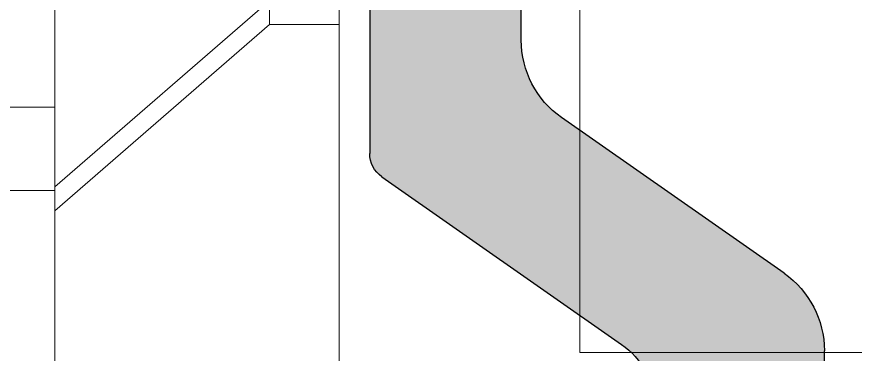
# Model space of a CAD drawing. Extents: x -82 to 113, y -82 to 93.
# Drawn here: x 26.2217 to 26.5702, y 70.283 to 70.4234 of the extents above; entities that cross this region are included whole.
import ezdxf

# ---------------------------------------------------------------- set-up
doc = ezdxf.new("R2010")
doc.units = 0
doc.header["$MEASUREMENT"] = 0
doc.linetypes.add('HIDDEN', pattern=[0.375, 0.25, -0.125])
doc.linetypes.add('SLD-Solid', pattern=[0])
doc.layers.get('0').update_dxf_attribs({"linetype": 'CONTINUOUS'})
for name, color, linetype in [('Ballons', 7, 'CONTINUOUS'), ('I-Strut', 7, 'CONTINUOUS'), ('VENT', 5, 'CONTINUOUS')]:
    doc.layers.add(name, color=color, linetype=linetype)

# ---------------------------------------------------------------- blocks, each defined once
blk = doc.blocks.new('hdgh')
at = {"color": 7, "linetype": 'Continuous', "lineweight": 15}
for p, q in [((-0.1179999999999382, -0.4723132866623718), (-0.1179999999999382, 0.4725686031014078)), ((0.0001102362205358531, 0.4725686031014078), (0.0001102362205358531, -0.4723132866623718)), ((0.1001102362205337, 0.2249308078258165), (0.1001102362205337, -0.2246754913867814)), ((0.1001102362205337, -0.2246754913867814), (2.275700787401638, -0.2246754913867814))]:
    blk.add_line(p, q, dxfattribs=at)
at = {"color": 7, "linetype": 'HIDDEN', "lineweight": 0}
for p, q in [((-0.02884644844031037, -0.08837234178048181), (-0.02884644844031037, 0.08862765821951779)), ((-0.1179999999999382, -0.1658723417804815), (-0.02884644844031037, -0.08837234178048181)), ((-0.02884644844031037, -0.08837234178048181), (0.0001102362205358531, -0.08837234178048181))]:
    blk.add_line(p, q, dxfattribs=at)
at = {"color": 5, "linetype": 'HIDDEN', "lineweight": 0}
for p, q in [((-0.1179999999999382, -0.1227318429292117), (-0.2749549812352665, -0.1227318429292117)), ((-0.2749290654493493, -0.1227627281601844), (-0.1179999999999382, -0.1227627281601844))]:
    blk.add_line(p, q, dxfattribs=at)
at = {"color": 1, "linetype": 'Continuous', "lineweight": 15}
blk.add_line((-0.925086614173166, -0.1573526567411117), (-0.1179999999999382, -0.1573526567411117), dxfattribs=at)
blk = doc.blocks.new('20254')
at = {"color": 7, "linetype": 'SLD-Solid', "lineweight": 15}
for p, q in [((0.1000000006247959, 0.06907132791545223), (0, 0.1559999962080667)), ((0, 0.1559999962080667), (0, -0.1559999962080667))]:
    blk.add_line(p, q, dxfattribs=at)
blk = doc.blocks.new('25198-18.6mmX6.0mm_Std_I-Strut')
at = {"layer": 'I-Strut'}
h = blk.add_hatch(color=256, dxfattribs=at)
h.dxf.hatch_style = 1
h.paths.add_polyline_path([(0.1416084514616891, -0.005036498778142329, 0.2446984432290934), (0.1319334273263682, 0), (-0.1319334273263682, 0, 0.2446984432290932), (-0.1416084514616891, -0.005036498778142329), (-0.2113792829463875, -0.1046795726918015, -0.2446984432324435), (-0.2371793473076104, -0.1181102361001649), (-0.2551635538026721, -0.1181102360999375, -0.1316524975849352), (-0.2610690656074627, -0.116527858980902), (-0.2992125981199933, -0.09450568021679828), (-0.3383303082572257, -0.07192105973926413, 0.1316524975860375), (-0.3422673161270444, -0.07086614165996252), (-0.3503937004299473, -0.07086614165996252, 0.4142135623714035), (-0.3661417319100337, -0.086614173139958), (-0.3661417319101474, -0.1062992124900575), (-0.3661417319101474, -0.2007874013700075), (-0.3661417319101474, -0.2204724407198455, 0.4142135623648995), (-0.3503937004305585, -0.2362204721998751), (-0.3422673161271511, -0.2362204722001024, 0.1316524975949042), (-0.338330308256853, -0.2351655541207169), (-0.2992125981199933, -0.2125809336430393), (-0.2692913383081518, -0.195305886236247, -0.1316524975851423), (-0.2456692910885956, -0.1889763777601274), (-0.2140001204354727, -0.1889763777599001, 0.2446984432270878), (-0.1817500399848497, -0.172188048499519), (-0.1170455465549693, -0.07978045518040988, -0.24469844322899), (-0.08479546610401711, -0.06299212592000458), (0.08479546610401711, -0.06299212592000458, -0.2446984432292089), (0.117045546554988, -0.07978045518043653), (0.18175003998475, -0.1721880484995389, 0.2446984432273065), (0.2140001204353023, -0.1889763777599001), (0.2456692910885957, -0.1889763777601275, -0.1316524975856055), (0.2692913383082263, -0.19530588623629), (0.3383303082568625, -0.2351655541207224, 0.1316524975945482), (0.342267316127151, -0.2362204722001024), (0.3503937004304448, -0.2362204721998751, 0.4142135623648996), (0.3661417319099201, -0.2204724407199592), (0.3661417319099201, -0.2007874013700075), (0.3661417319099201, -0.1062992124900575), (0.3661417319100337, -0.08661417314013989, 0.4142135623747866), (0.3503937004299473, -0.07086614165996252), (0.3422673161269307, -0.07086614165996252, 0.1316524975875666), (0.3383303082568589, -0.07192105973934465), (0.261069065607602, -0.1165278589808872, -0.1316524975843518), (0.2551635538027288, -0.1181102360999375), (0.2371793473076103, -0.1181102361001649, -0.2446984432324437), (0.2113792829463874, -0.1046795726918015)])
for p, q in [((-0.1319334273264303, 0), (0.1319334273264303, 0)), ((0.1416084514617069, -0.005036498778167697), (0.2113792829463819, -0.1046795726917935)), ((0.08479546610396937, -0.06299212592000458), (-0.08479546610396937, -0.06299212592000458)), ((0.1817500399848768, -0.17218804849972), (0.1170455465548912, -0.0797804551802983)), ((0.2456692910880065, -0.1889763777601274), (0.2140001204356849, -0.1889763777599001))]:
    blk.add_line(p, q, dxfattribs=at)
for centre, radius, start, end in [((0.1319334273263682, -0.01181102361005168), 0.01181102361005168, 34.99999999983698, 89.99999999969867), ((0.08479546610401711, -0.1023622046200443), 0.03937007870003966, 35.00000000020781, 90.00000000006948), ((0.2371793473072121, -0.08661417314006498), 0.03149606296009991, 214.9999999999694, 269.9999999998311), ((0.2140001204355849, -0.1496062990600264), 0.03937007869987362, 215.0000000002839, 270.0000000001455)]:
    blk.add_arc(centre, radius, start, end, dxfattribs=at)
blk = doc.blocks.new('3205_Sash_Yoke_Assembly')
at = {"xscale": -1, "rotation": 270}
blk.add_blockref('25198-18.6mmX6.0mm_Std_I-Strut', (0.2030678497570533, -1.114857872701686), dxfattribs=at)
blk = doc.blocks.new('3200_Meeting_Stile_Assembly')
at = {"xscale": -1}
blk.add_blockref('3205_Sash_Yoke_Assembly', (1.014875000000018, 2.240000082920659), dxfattribs=at)

msp = doc.modelspace()

# ---------------------------------------------------------------- block references
msp.add_blockref('hdgh', (26.35560192000467, 70.50850146429624))
at = {"layer": 'Ballons', "xscale": -0.9997500000000001, "yscale": 0.9997500000000001, "zscale": 0.9997500000000001, "rotation": 180}
msp.add_blockref('20254', (26.23760192000474, 70.50862912251576), dxfattribs=at)
at = {"layer": 'VENT', "xscale": -1, "rotation": 180}
msp.add_blockref('3200_Meeting_Stile_Assembly', (25.55656821522366, 71.62362920543643), dxfattribs=at)

doc.saveas('drawing.dxf')
